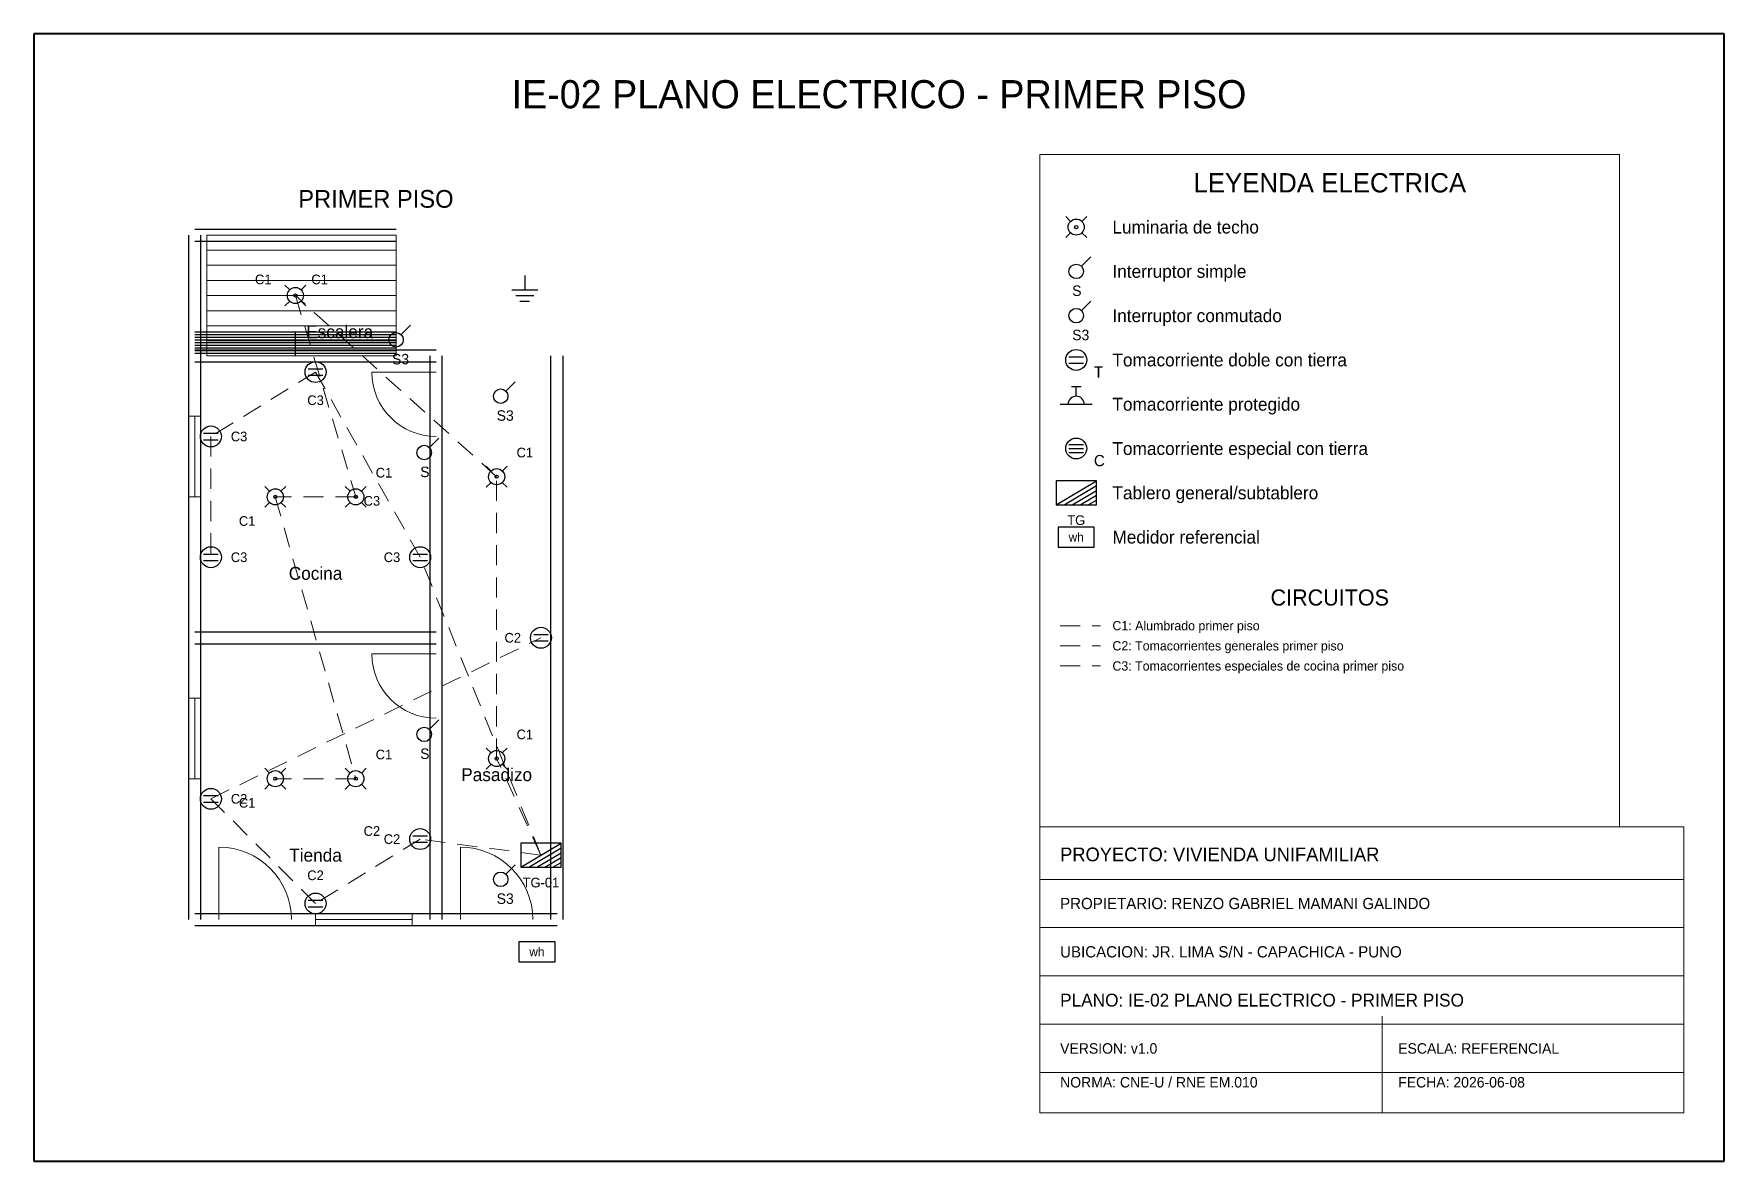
# Model space of a CAD drawing. Header units: metres. Extents: x -1 to 20, y -1 to 13.
import ezdxf
from ezdxf.enums import TextEntityAlignment as Align

# ---------------------------------------------------------------- set-up
doc = ezdxf.new("R2010")
doc.units = ezdxf.units.M
doc.linetypes.add('DASHED', pattern=[0.4, 0.25, -0.15])
for name, color, linetype, lineweight, true_color in [('ARQ_ESCALERAS', 7, 'CONTINUOUS', 15, 0x787878), ('ARQ_MUROS', 7, 'CONTINUOUS', 25, 0x141414), ('ARQ_PUERTAS', 7, 'CONTINUOUS', 15, 0x787878), ('ARQ_TEXTOS', 7, 'CONTINUOUS', 13, 0x787878), ('ARQ_VENTANAS', 7, 'CONTINUOUS', 15, 0x1496aa), ('ELEC_CIRCUITO_C1', 7, 'DASHED', 20, 0xdc7d19), ('ELEC_CIRCUITO_C2', 7, 'DASHED', 20, 0x2355b4), ('ELEC_CIRCUITO_C3', 7, 'DASHED', 20, 0xc81e1e), ('ELEC_INTERRUPTORES', 7, 'CONTINUOUS', 25, 0xdc7d19), ('ELEC_LEYENDA', 7, 'CONTINUOUS', 18, 0x141414), ('ELEC_LUMINARIAS', 7, 'CONTINUOUS', 25, 0xdc7d19), ('ELEC_MEDIDOR', 7, 'CONTINUOUS', 25, 0x1e8246), ('ELEC_PUESTA_TIERRA', 7, 'CONTINUOUS', 25, 0x1e8246), ('ELEC_ROTULO', 7, 'CONTINUOUS', 20, 0x141414), ('ELEC_TABLEROS', 7, 'CONTINUOUS', 30, 0xc81e1e), ('ELEC_TEXTOS', 7, 'CONTINUOUS', 13, 0x141414), ('ELEC_TOMACORRIENTES', 7, 'CONTINUOUS', 25, 0x2355b4), ('MARCO', 7, 'CONTINUOUS', 40, 0x141414)]:
    doc.layers.add(name, color=color, linetype=linetype, lineweight=lineweight, true_color=true_color)

msp = doc.modelspace()

# ---------------------------------------------------------------- linework, layer by layer
at = {"layer": 'ARQ_ESCALERAS'}
for p, q in [((1.15, 9), (1.15, 10.5)), ((1.15, 10.5), (3.5, 10.5)), ((3.5, 9), (3.5, 10.5)), ((1.15, 10.312), (3.5, 10.312)), ((1.15, 10.125), (3.5, 10.125)), ((1.15, 9.938), (3.5, 9.938)), ((1.15, 9.75), (3.5, 9.75)), ((1.15, 9.562), (3.5, 9.562)), ((1.15, 9.375), (3.5, 9.375)), ((1.15, 9.188), (3.5, 9.188)), ((1.15, 9), (3.5, 9))]:
    msp.add_line(p, q, dxfattribs=at)
at = {"layer": 'ARQ_MUROS'}
for p, q in [((0.925, 9), (0.925, 10.5)), ((1, 10.575), (3.5, 10.575)), ((1.075, 9), (1.075, 10.5)), ((1, 10.425), (3.5, 10.425)), ((1, 9.3), (3.5, 9.3)), ((1, 9.267), (2.25, 9.267)), ((2.25, 9), (2.25, 9.3)), ((2.25, 9.267), (3.5, 9.267)), ((1, 9.233), (2.25, 9.233)), ((1, 9.2), (2.25, 9.2)), ((1, 9.167), (2.25, 9.167)), ((1, 9.133), (2.25, 9.133)), ((1, 9.1), (2.25, 9.1)), ((1, 9.075), (4, 9.075)), ((1, 9.075), (3.5, 9.075)), ((1, 9.067), (2.25, 9.067)), ((1, 9.033), (2.25, 9.033)), ((2.25, 9.233), (3.5, 9.233)), ((2.25, 9.2), (3.5, 9.2)), ((2.25, 9.167), (3.5, 9.167)), ((2.25, 9.133), (3.5, 9.133)), ((2.25, 9.1), (3.5, 9.1)), ((2.25, 9.067), (3.5, 9.067)), ((2.25, 9.033), (3.5, 9.033)), ((0.925, 5.5), (0.925, 9)), ((1, 8.925), (4, 8.925)), ((1, 8.925), (3.5, 8.925)), ((1.075, 5.5), (1.075, 9)), ((3.925, 5.5), (3.925, 9)), ((3.925, 2), (3.925, 9)), ((4.075, 5.5), (4.075, 9)), ((4.075, 2), (4.075, 9)), ((5.425, 2), (5.425, 9)), ((5.575, 2), (5.575, 9)), ((0.925, 2), (0.925, 5.5)), ((1, 5.575), (4, 5.575)), ((1.075, 2), (1.075, 5.5)), ((3.925, 2), (3.925, 5.5)), ((4.075, 2), (4.075, 5.5)), ((1, 5.425), (4, 5.425)), ((1, 2.075), (4, 2.075)), ((1, 1.925), (4, 1.925)), ((4, 2.075), (5.5, 2.075)), ((4, 1.925), (5.5, 1.925))]:
    msp.add_line(p, q, dxfattribs=at)
at = {"layer": 'ARQ_PUERTAS'}
for p, q in [((4, 8.8), (3.2, 8.8)), ((4, 5.3), (3.2, 5.3)), ((1.3, 2), (1.3, 2.9)), ((4.3, 2), (4.3, 2.9))]:
    msp.add_line(p, q, dxfattribs=at)
for centre, radius, start, end in [((4, 8.8), 0.8, 180, -90), ((4, 5.3), 0.8, 180, -90), ((1.3, 2), 0.9, 0, 90), ((4.3, 2), 0.9, 0, 90)]:
    msp.add_arc(centre, radius, start, end, dxfattribs=at)
at = {"layer": 'ARQ_VENTANAS'}
for p, q in [((1.075, 8.25), (0.925, 8.25)), ((0.925, 8.25), (0.925, 7.25)), ((1, 7.25), (1, 8.25)), ((1.075, 7.25), (1.075, 8.25)), ((0.925, 7.25), (1.075, 7.25)), ((1.075, 4.75), (0.925, 4.75)), ((0.925, 4.75), (0.925, 3.75)), ((1, 3.75), (1, 4.75)), ((1.075, 3.75), (1.075, 4.75)), ((0.925, 3.75), (1.075, 3.75)), ((3.7, 2.075), (2.5, 2.075)), ((2.5, 2.075), (2.5, 1.925)), ((2.5, 2), (3.7, 2)), ((2.5, 1.925), (3.7, 1.925)), ((3.7, 1.925), (3.7, 2.075))]:
    msp.add_line(p, q, dxfattribs=at)
at = {"layer": 'ELEC_CIRCUITO_C1', "linetype": 'DASHED', "true_color": 0xdc7d19}
for p, q in [((4.75, 7.5), (2.25, 9.75)), ((2.25, 9.75), (3, 7.25)), ((4.75, 4), (4.75, 7.5)), ((3, 7.25), (2, 7.25)), ((2, 7.25), (3, 3.75)), ((11.75, 5.65), (12.25, 5.65)), ((5.3, 2.8), (4.75, 4)), ((3, 3.75), (2, 3.75))]:
    msp.add_line(p, q, dxfattribs=at)
at = {"layer": 'ELEC_CIRCUITO_C2', "linetype": 'DASHED', "true_color": 0x2355b4}
for p, q in [((1.2, 3.5), (5.3, 5.5)), ((11.75, 5.4), (12.25, 5.4)), ((2.5, 2.2), (1.2, 3.5)), ((3.8, 3), (2.5, 2.2)), ((5.3, 2.8), (3.8, 3))]:
    msp.add_line(p, q, dxfattribs=at)
at = {"layer": 'ELEC_CIRCUITO_C3', "linetype": 'DASHED', "true_color": 0xc81e1e}
for p, q in [((2.5, 8.8), (1.2, 8)), ((3.8, 6.5), (2.5, 8.8)), ((1.2, 8), (1.2, 6.5)), ((5.3, 2.8), (3.8, 6.5)), ((11.75, 5.15), (12.25, 5.15))]:
    msp.add_line(p, q, dxfattribs=at)
at = {"layer": 'ELEC_INTERRUPTORES', "true_color": 0xdc7d19}
for p, q in [((12.01, 10.11), (12.13, 10.23)), ((12.01, 9.56), (12.13, 9.68)), ((3.56, 9.26), (3.68, 9.38)), ((4.86, 8.56), (4.98, 8.68)), ((3.91, 7.86), (4.03, 7.98)), ((3.91, 4.36), (4.03, 4.48)), ((4.86, 2.56), (4.98, 2.68))]:
    msp.add_line(p, q, dxfattribs=at)
for centre in [(11.95, 10.05), (11.95, 9.5), (3.5, 9.2), (4.8, 8.5), (3.85, 7.8), (3.85, 4.3), (4.8, 2.5)]:
    msp.add_circle(centre, 0.09, dxfattribs=at)
at = {"layer": 'ELEC_LEYENDA', "true_color": 0x141414}
for p, q in [((18.7, 11.5), (11.5, 11.5)), ((11.5, 11.5), (11.5, 3.15)), ((18.7, 3.15), (18.7, 11.5)), ((11.5, 3.15), (18.7, 3.15))]:
    msp.add_line(p, q, dxfattribs=at)
at = {"layer": 'ELEC_LUMINARIAS', "true_color": 0xdc7d19}
for p, q in [((11.88, 10.67), (11.82, 10.73)), ((12.02, 10.67), (12.08, 10.73)), ((11.88, 10.53), (11.82, 10.47)), ((12.02, 10.53), (12.08, 10.47)), ((2.18, 9.82), (2.12, 9.88)), ((2.32, 9.82), (2.38, 9.88)), ((2.18, 9.68), (2.12, 9.62)), ((2.32, 9.68), (2.38, 9.62)), ((4.68, 7.57), (4.62, 7.63)), ((4.82, 7.57), (4.88, 7.63)), ((1.93, 7.32), (1.87, 7.38)), ((2.07, 7.32), (2.13, 7.38)), ((2.93, 7.32), (2.87, 7.38)), ((3.07, 7.32), (3.13, 7.38)), ((4.68, 7.43), (4.62, 7.37)), ((4.82, 7.43), (4.88, 7.37)), ((1.93, 7.18), (1.87, 7.12)), ((2.07, 7.18), (2.13, 7.12)), ((2.93, 7.18), (2.87, 7.12)), ((3.07, 7.18), (3.13, 7.12)), ((4.68, 4.07), (4.62, 4.13)), ((4.82, 4.07), (4.88, 4.13)), ((1.93, 3.82), (1.87, 3.88)), ((2.07, 3.82), (2.13, 3.88)), ((2.93, 3.82), (2.87, 3.88)), ((3.07, 3.82), (3.13, 3.88)), ((4.68, 3.93), (4.62, 3.87)), ((4.82, 3.93), (4.88, 3.87)), ((1.93, 3.68), (1.87, 3.62)), ((2.07, 3.68), (2.13, 3.62)), ((2.93, 3.68), (2.87, 3.62)), ((3.07, 3.68), (3.13, 3.62))]:
    msp.add_line(p, q, dxfattribs=at)
for centre, radius in [((11.95, 10.6), 0.1), ((11.95, 10.6), 0.02), ((2.25, 9.75), 0.1), ((2.25, 9.75), 0.02), ((4.75, 7.5), 0.1), ((2, 7.25), 0.1), ((3, 7.25), 0.1), ((4.75, 7.5), 0.02), ((2, 7.25), 0.02), ((3, 7.25), 0.02), ((4.75, 4), 0.1), ((4.75, 4), 0.02), ((2, 3.75), 0.1), ((3, 3.75), 0.1), ((2, 3.75), 0.02), ((3, 3.75), 0.02)]:
    msp.add_circle(centre, radius, dxfattribs=at)
at = {"layer": 'ELEC_MEDIDOR', "true_color": 0x1e8246}
for p, q in [((12.175, 6.875), (11.725, 6.875)), ((11.725, 6.875), (11.725, 6.625)), ((12.175, 6.625), (12.175, 6.875)), ((11.725, 6.625), (12.175, 6.625)), ((5.475, 1.725), (5.025, 1.725)), ((5.025, 1.725), (5.025, 1.475)), ((5.475, 1.475), (5.475, 1.725)), ((5.025, 1.475), (5.475, 1.475))]:
    msp.add_line(p, q, dxfattribs=at)
at = {"layer": 'ELEC_PUESTA_TIERRA', "true_color": 0x1e8246}
for p, q in [((5.1, 10), (5.1, 9.82)), ((4.94, 9.82), (5.26, 9.82)), ((4.99, 9.75), (5.21, 9.75)), ((5.04, 9.68), (5.16, 9.68))]:
    msp.add_line(p, q, dxfattribs=at)
at = {"layer": 'ELEC_ROTULO', "true_color": 0x141414}
for p, q in [((19.5, 3.15), (11.5, 3.15)), ((11.5, 3.15), (11.5, -0.4)), ((19.5, -0.4), (19.5, 3.15)), ((11.5, 2.5), (19.5, 2.5)), ((11.5, 1.9), (19.5, 1.9)), ((11.5, 1.3), (19.5, 1.3)), ((11.5, 0.7), (19.5, 0.7)), ((15.75, -0.4), (15.75, 0.8)), ((11.5, 0.1), (19.5, 0.1)), ((11.5, -0.4), (19.5, -0.4))]:
    msp.add_line(p, q, dxfattribs=at)
at = {"layer": 'ELEC_TABLEROS', "true_color": 0xc81e1e}
for p, q in [((12.2, 7.45), (11.7, 7.45)), ((11.7, 7.45), (11.7, 7.15)), ((11.7, 7.15), (12.2, 7.45)), ((11.8, 7.15), (12.2, 7.39)), ((12.2, 7.15), (12.2, 7.45)), ((12.2, 7.15), (12.2, 7.45)), ((11.7, 7.15), (12.2, 7.15)), ((11.7, 7.15), (12.2, 7.15)), ((11.9, 7.15), (12.2, 7.33)), ((12, 7.15), (12.2, 7.27)), ((12.1, 7.15), (12.2, 7.21)), ((5.55, 2.95), (5.05, 2.95)), ((5.05, 2.95), (5.05, 2.65)), ((5.05, 2.65), (5.55, 2.95)), ((5.55, 2.65), (5.55, 2.95)), ((5.55, 2.65), (5.55, 2.95)), ((5.15, 2.65), (5.55, 2.89)), ((5.25, 2.65), (5.55, 2.83)), ((5.35, 2.65), (5.55, 2.77)), ((5.05, 2.65), (5.55, 2.65)), ((5.05, 2.65), (5.55, 2.65)), ((5.45, 2.65), (5.55, 2.71))]:
    msp.add_line(p, q, dxfattribs=at)
at = {"layer": 'ELEC_TOMACORRIENTES', "true_color": 0xc81e1e}
for p, q in [((2.41, 8.84), (2.59, 8.84)), ((2.41, 8.76), (2.59, 8.76)), ((1.11, 8.04), (1.29, 8.04)), ((1.11, 7.96), (1.29, 7.96)), ((11.86, 7.9), (12.04, 7.9)), ((11.86, 7.85), (12.04, 7.85)), ((11.86, 7.8), (12.04, 7.8)), ((1.11, 6.54), (1.29, 6.54)), ((3.71, 6.54), (3.89, 6.54)), ((1.11, 6.46), (1.29, 6.46)), ((3.71, 6.46), (3.89, 6.46))]:
    msp.add_line(p, q, dxfattribs=at)
at = {"layer": 'ELEC_TOMACORRIENTES', "true_color": 0x2355b4}
for p, q in [((11.86, 8.99), (12.04, 8.99)), ((11.86, 8.91), (12.04, 8.91)), ((11.89, 8.62), (12.01, 8.62)), ((11.95, 8.5), (11.95, 8.62)), ((11.75, 8.4), (12.15, 8.4)), ((5.21, 5.54), (5.39, 5.54)), ((5.21, 5.46), (5.39, 5.46)), ((1.11, 3.54), (1.29, 3.54)), ((1.11, 3.46), (1.29, 3.46)), ((3.71, 3.04), (3.89, 3.04)), ((3.71, 2.96), (3.89, 2.96)), ((2.41, 2.24), (2.59, 2.24)), ((2.41, 2.16), (2.59, 2.16))]:
    msp.add_line(p, q, dxfattribs=at)
for centre in [(11.95, 8.95), (5.3, 5.5), (1.2, 3.5), (3.8, 3), (2.5, 2.2)]:
    msp.add_circle(centre, 0.13, dxfattribs=at)
at = {"layer": 'ELEC_TOMACORRIENTES', "true_color": 0xc81e1e}
for centre in [(2.5, 8.8), (1.2, 8), (11.95, 7.85), (1.2, 6.5), (3.8, 6.5)]:
    msp.add_circle(centre, 0.13, dxfattribs=at)
at = {"layer": 'ELEC_TOMACORRIENTES', "true_color": 0x2355b4}
msp.add_arc((11.95, 8.4), 0.1, 0, 180, dxfattribs=at)
at = {"layer": 'MARCO', "true_color": 0x141414}
for p, q in [((20, 13), (-1, 13)), ((-1, 13), (-1, -1)), ((20, -1), (20, 13)), ((-1, -1), (20, -1))]:
    msp.add_line(p, q, dxfattribs=at)

# ---------------------------------------------------------------- texts
at = {"layer": 'ARQ_TEXTOS'}
for s, p in [('Escalera', (2.8, 9.3)), ('Cocina', (2.5, 6.3)), ('Pasadizo', (4.75, 3.8)), ('Tienda', (2.5, 2.8))]:
    msp.add_text(s, height=0.16, dxfattribs=at).set_placement(p, align=Align.MIDDLE_CENTER)
at = {"layer": 'ELEC_INTERRUPTORES'}
for s, p in [('S', (11.9, 9.81)), ('S3', (11.9, 9.26)), ('S3', (3.45, 8.96)), ('S3', (4.75, 8.26)), ('S', (3.8, 7.56)), ('S', (3.8, 4.06)), ('S3', (4.75, 2.26))]:
    msp.add_text(s, height=0.13, dxfattribs=at).set_placement(p, align=Align.MIDDLE_LEFT)
at = {"layer": 'ELEC_LEYENDA'}
for s, height, p in [('LEYENDA ELECTRICA', 0.24, (15.1, 11.15)), ('CIRCUITOS', 0.2, (15.1, 6))]:
    msp.add_text(s, height=height, dxfattribs=at).set_placement(p, align=Align.MIDDLE_CENTER)
for s, height, p in [('Luminaria de techo', 0.16, (12.4, 10.6)), ('Interruptor simple', 0.16, (12.4, 10.05)), ('Interruptor conmutado', 0.16, (12.4, 9.5)), ('Tomacorriente doble con tierra', 0.16, (12.4, 8.95)), ('Tomacorriente protegido', 0.16, (12.4, 8.4)), ('Tomacorriente especial con tierra', 0.16, (12.4, 7.85)), ('Tablero general/subtablero', 0.16, (12.4, 7.3)), ('Medidor referencial', 0.16, (12.4, 6.75)), ('C1: Alumbrado primer piso', 0.115, (12.4, 5.65)), ('C2: Tomacorrientes generales primer piso', 0.115, (12.4, 5.4)), ('C3: Tomacorrientes especiales de cocina primer piso', 0.115, (12.4, 5.15))]:
    msp.add_text(s, height=height, dxfattribs=at).set_placement(p, align=Align.MIDDLE_LEFT)
at = {"layer": 'ELEC_MEDIDOR'}
for p in [(11.95, 6.75), (5.25, 1.6)]:
    msp.add_text('wh', height=0.11, dxfattribs=at).set_placement(p, align=Align.MIDDLE_CENTER)
at = {"layer": 'ELEC_ROTULO'}
msp.add_text('IE-02 PLANO ELECTRICO - PRIMER PISO', height=0.35, dxfattribs=at).set_placement((9.5, 12.25), align=Align.MIDDLE_CENTER)
for s, height, p in [('PROYECTO: VIVIENDA UNIFAMILIAR', 0.17, (11.75, 2.81)), ('PROPIETARIO: RENZO GABRIEL MAMANI GALINDO', 0.14, (11.75, 2.2)), ('UBICACION: JR. LIMA S/N - CAPACHICA - PUNO', 0.14, (11.75, 1.6)), ('PLANO: IE-02 PLANO ELECTRICO - PRIMER PISO', 0.16, (11.75, 1)), ('VERSION: v1.0', 0.13, (11.75, 0.4)), ('ESCALA: REFERENCIAL', 0.13, (15.95, 0.4)), ('NORMA: CNE-U / RNE EM.010', 0.13, (11.75, -0.02)), ('FECHA: 2026-06-08', 0.13, (15.95, -0.02))]:
    msp.add_text(s, height=height, dxfattribs=at).set_placement(p, align=Align.MIDDLE_LEFT)
at = {"layer": 'ELEC_TABLEROS'}
for s, p in [('TG', (11.95, 6.96)), ('TG-01', (5.3, 2.46))]:
    msp.add_text(s, height=0.12, dxfattribs=at).set_placement(p, align=Align.MIDDLE_CENTER)
at = {"layer": 'ELEC_TEXTOS'}
for s, height, p in [('PRIMER PISO', 0.22, (3.25, 10.95)), ('C1', 0.12, (1.85, 9.95)), ('C1', 0.12, (2.55, 9.95)), ('C3', 0.12, (2.5, 8.45)), ('C3', 0.12, (1.55, 8)), ('C1', 0.12, (5.1, 7.8)), ('C1', 0.12, (3.35, 7.55)), ('C3', 0.12, (3.2, 7.2)), ('C1', 0.12, (1.65, 6.95)), ('C3', 0.12, (1.55, 6.5)), ('C3', 0.12, (3.45, 6.5)), ('C2', 0.12, (4.95, 5.5)), ('C1', 0.12, (5.1, 4.3)), ('C1', 0.12, (3.35, 4.05)), ('C2', 0.12, (1.55, 3.5)), ('C1', 0.12, (1.65, 3.45)), ('C2', 0.12, (3.2, 3.1)), ('C2', 0.12, (3.45, 3)), ('C2', 0.12, (2.5, 2.55))]:
    msp.add_text(s, height=height, dxfattribs=at).set_placement(p, align=Align.MIDDLE_CENTER)
at = {"layer": 'ELEC_TOMACORRIENTES'}
for s, p in [('T', (12.17, 8.8)), ('C', (12.17, 7.7))]:
    msp.add_text(s, height=0.14, dxfattribs=at).set_placement(p, align=Align.MIDDLE_LEFT)

doc.saveas('drawing.dxf')
